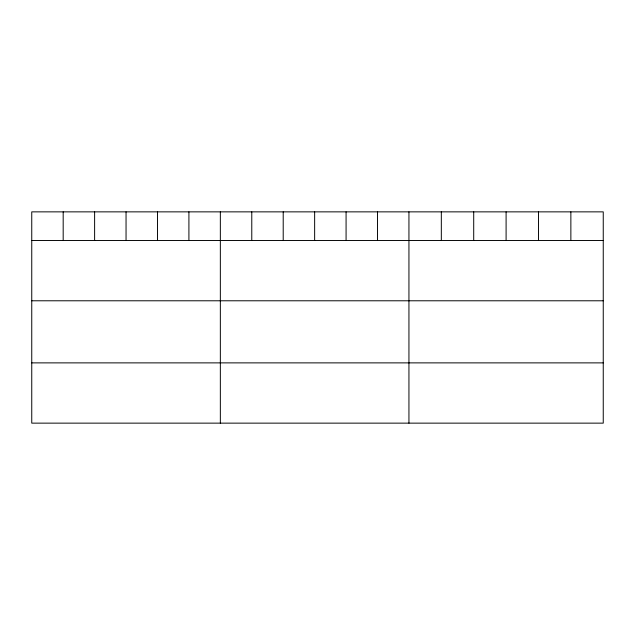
<?xml version="1.0" encoding="UTF-8"?>
<svg xmlns="http://www.w3.org/2000/svg" width="635" height="635" viewBox="0 0 635 635"><rect width="100%" height="100%" fill="white"/><g stroke="black" fill="none" stroke-linecap="round" stroke-linejoin="round"><path stroke-width="0.95" d="M603.25 240.522L603.25 423.14L31.75 423.14L31.75 211.86L603.25 211.86L603.25 240.522L31.75 240.522M31.75 300.784L603.25 300.784M31.75 362.879L603.25 362.879M570.865 211.86L570.865 240.522M538.48 211.86L538.48 240.522M506.095 211.86L506.095 240.522M473.71 211.86L473.71 240.522M441.325 211.86L441.325 240.522M408.94 211.86L408.94 423.14M377.507 211.86L377.507 240.522M346.075 211.86L346.075 240.522M314.642 211.86L314.642 240.522M283.21 211.86L283.21 240.522M251.777 211.86L251.777 240.522M220.345 211.86L220.345 423.14M188.912 211.86L188.912 240.522M157.48 211.86L157.48 240.522M126.047 211.86L126.047 240.522M94.615 211.86L94.615 240.522M63.182 211.86L63.182 240.522"/></g></svg>
